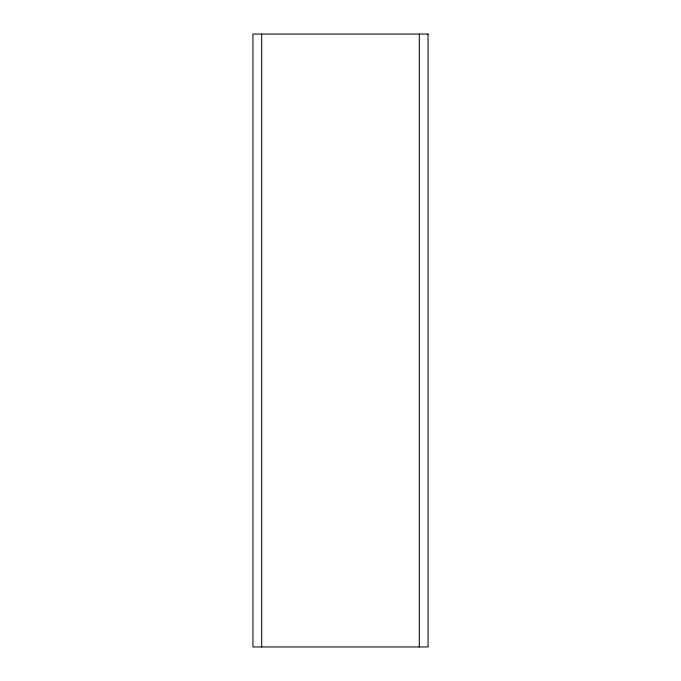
<?xml version="1.0" encoding="UTF-8"?>
<svg xmlns="http://www.w3.org/2000/svg" width="681" height="681" viewBox="0 0 681 681"><rect width="100%" height="100%" fill="white"/><g stroke="black" fill="none" stroke-linecap="round" stroke-linejoin="round"><path stroke-width="1.02" d="M419.3 34.05L419.3 646.95M261.7 34.05L261.7 646.95M428.06 34.05L252.94 34.05L252.94 646.95L428.06 646.95L428.06 34.05"/></g></svg>
